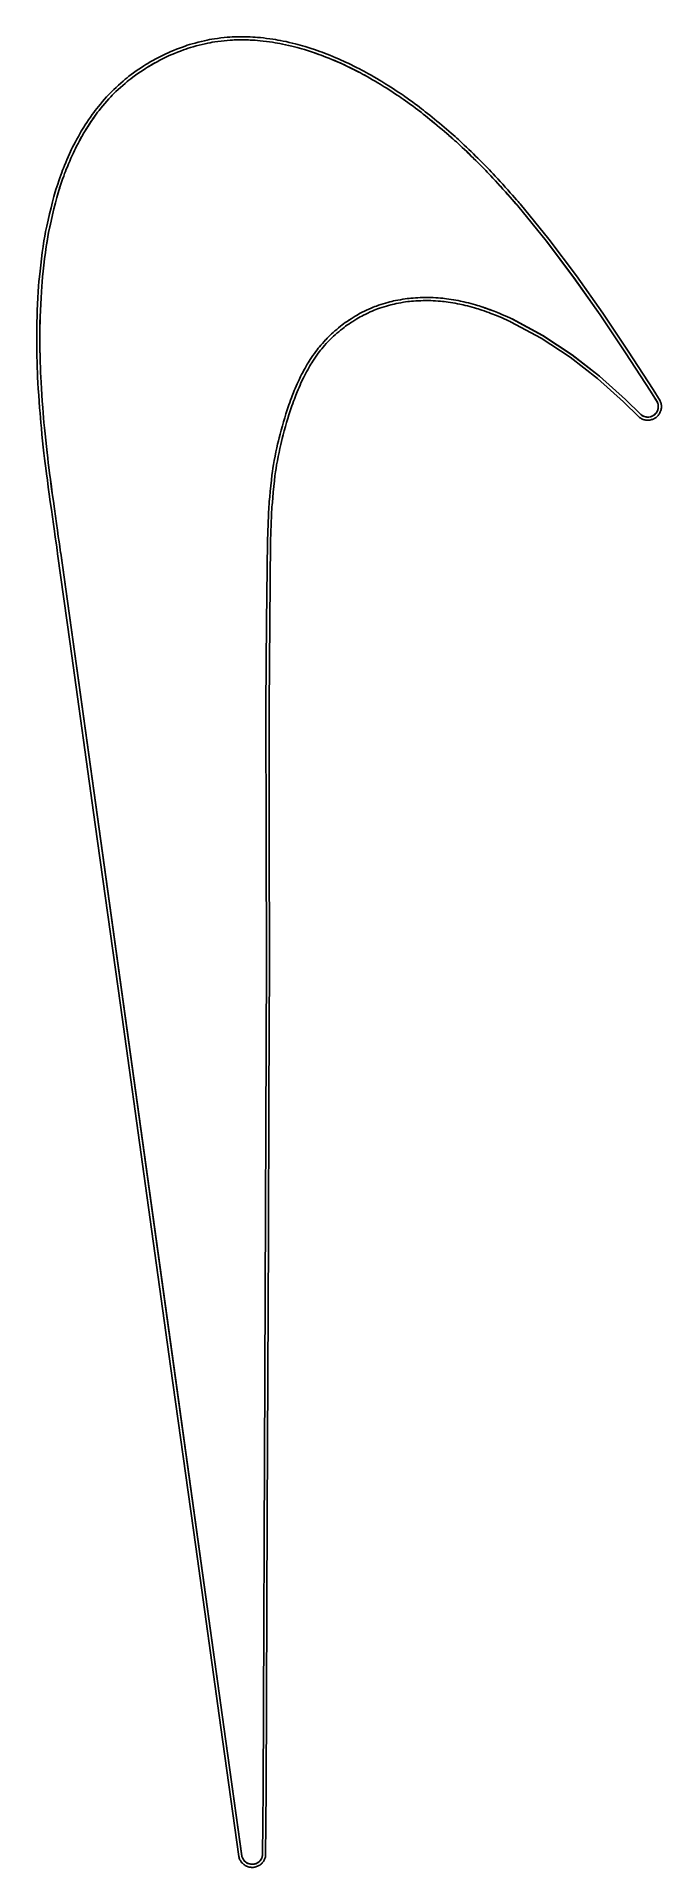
# Model space of a CAD drawing. Header units: metres. Extents: x 65 to 105, y 290 to 408.
import ezdxf

# ---------------------------------------------------------------- set-up
doc = ezdxf.new("R2010")
doc.units = ezdxf.units.M
doc.layers.add('LAYER_1', color=7, linetype='CONTINUOUS')

msp = doc.modelspace()

# ---------------------------------------------------------------- linework, layer by layer
at = {"layer": 'LAYER_1', "color": 250}
msp.add_open_spline([(65.0509, 386.1858), (65.0798, 385.4509), (65.1789, 383.983), (65.2417, 383.2503), (65.3038, 382.5183), (65.4608, 381.0557), (65.5497, 380.3254), (65.7275, 378.8656), (66.3523, 374.4986), (66.3523, 374.4986), (66.3523, 374.4986), (67.1633, 368.6746), (67.1633, 368.6746), (67.1633, 368.6746), (68.784, 357.0259), (68.784, 357.0259), (68.784, 357.0259), (70.4053, 345.3772), (70.4053, 345.3772), (70.4053, 345.3772), (72.0264, 333.7334), (72.0264, 333.7334), (72.0264, 333.7334), (73.6463, 322.0857), (73.6463, 322.0857), (73.6463, 322.0857), (75.267, 310.444), (75.267, 310.444), (75.267, 310.444), (76.889, 298.7953), (76.889, 298.7953), (76.889, 298.7953), (78.0437, 290.4606), (78.0437, 290.4606), (78.0437, 290.4606), (78.0603, 290.408), (78.0603, 290.408), (78.0603, 290.408), (78.0768, 290.3551), (78.0768, 290.3551), (78.0768, 290.3551), (78.0966, 290.304), (78.0966, 290.304), (78.0966, 290.304), (78.1202, 290.2532), (78.1202, 290.2532), (78.1202, 290.2532), (78.1456, 290.2041), (78.1456, 290.2041), (78.1456, 290.2041), (78.1739, 290.1579), (78.1739, 290.1579), (78.1739, 290.1579), (78.2063, 290.1131), (78.2063, 290.1131), (78.2063, 290.1131), (78.2416, 290.069), (78.2416, 290.069), (78.2416, 290.069), (78.2786, 290.0284), (78.2786, 290.0284), (78.2786, 290.0284), (78.3199, 289.991), (78.3199, 289.991), (78.3199, 289.991), (78.3605, 289.9547), (78.3605, 289.9547), (78.3605, 289.9547), (78.4053, 289.9223), (78.4053, 289.9223), (78.4053, 289.9223), (78.4522, 289.8926), (78.4522, 289.8926), (78.4522, 289.8926), (78.4998, 289.8651), (78.4998, 289.8651), (78.4998, 289.8651), (78.5496, 289.8408), (78.5496, 289.8408), (78.5496, 289.8408), (78.5997, 289.8203), (78.5997, 289.8203), (78.5997, 289.8203), (78.6529, 289.8027), (78.6529, 289.8027), (78.6529, 289.8027), (78.7058, 289.7889), (78.7058, 289.7889), (78.7058, 289.7889), (78.7595, 289.7776), (78.7595, 289.7776), (78.7595, 289.7776), (78.8149, 289.7695), (78.8149, 289.7695), (78.8149, 289.7695), (78.8699, 289.766), (78.8699, 289.766), (78.8699, 289.766), (78.9249, 289.7653), (78.9249, 289.7653), (78.9249, 289.7653), (78.98, 289.7681), (78.98, 289.7681), (78.98, 289.7681), (79.0353, 289.7748), (79.0353, 289.7748), (79.0353, 289.7748), (79.0897, 289.7836), (79.0897, 289.7836), (79.0897, 289.7836), (79.1433, 289.7977), (79.1433, 289.7977), (79.1433, 289.7977), (79.1952, 289.8143), (79.1952, 289.8143), (79.1952, 289.8143), (79.2481, 289.8334), (79.2481, 289.8334), (79.2481, 289.8334), (79.2978, 289.8566), (79.2978, 289.8566), (79.2978, 289.8566), (79.3458, 289.882), (79.3458, 289.882), (79.3458, 289.882), (79.3934, 289.911), (79.3934, 289.911), (79.3934, 289.911), (79.4382, 289.9438), (79.4382, 289.9438), (79.4382, 289.9438), (79.4809, 289.9783), (79.4809, 289.9783), (79.4809, 289.9783), (79.5215, 290.0161), (79.5215, 290.0161), (79.5215, 290.0161), (79.5603, 290.0553), (79.5603, 290.0553), (79.5603, 290.0553), (79.5959, 290.0976), (79.5959, 290.0976), (79.5959, 290.0976), (79.6291, 290.1427), (79.6291, 290.1427), (79.6291, 290.1427), (79.6587, 290.1882), (79.6587, 290.1882), (79.6587, 290.1882), (79.6869, 290.2373), (79.6869, 290.2373), (79.6869, 290.2373), (79.7099, 290.286), (79.7099, 290.286), (79.7099, 290.286), (79.731, 290.3368), (79.731, 290.3368), (79.731, 290.3368), (79.749, 290.3893), (79.749, 290.3893), (79.749, 290.3893), (79.7628, 290.4426), (79.7628, 290.4426), (79.7628, 290.4426), (79.7737, 290.4962), (79.7737, 290.4962), (79.7737, 290.4962), (79.7779, 290.5259), (79.7779, 290.5259), (79.7779, 290.5259), (79.8132, 294.7345), (79.8132, 294.7345), (79.8132, 294.7345), (79.8834, 312.5388), (79.8834, 312.5388), (79.8834, 312.5388), (79.9536, 330.3516), (79.9536, 330.3516), (79.9536, 330.3516), (79.9875, 339.2589), (79.9875, 339.2589), (79.9875, 339.2589), (80.0231, 348.1595), (80.0231, 348.1595), (80.0231, 348.1595), (80.0034, 355.9619), (80.0034, 355.9619), (80.0034, 355.9619), (79.9977, 364.6822), (79.9977, 364.6822), (79.9977, 364.6822), (80.0404, 370.0822), (80.0404, 370.0822), (80.0404, 370.0822), (80.0969, 375.3036), (80.0969, 375.3036), (80.0969, 375.3036), (80.1865, 377.5491), (80.1865, 377.5491), (80.1865, 377.5491), (80.3311, 379.223), (80.4133, 379.7779), (80.4863, 380.2708), (80.6779, 381.249), (80.7936, 381.7334), (80.91, 382.2199), (81.1905, 383.1815), (81.3436, 383.6578), (81.4289, 383.9245), (81.617, 384.4515), (81.7196, 384.7119), (81.8216, 384.9712), (82.04, 385.4859), (82.162, 385.7367), (82.2834, 385.9861), (82.5458, 386.4758), (82.6919, 386.7132), (82.8372, 386.9488), (83.1519, 387.4067), (83.3251, 387.6237), (83.498, 387.8407), (83.8733, 388.2541), (84.0741, 388.4464), (84.2759, 388.6404), (84.7052, 389.0006), (84.9303, 389.1668), (85.1564, 389.3326), (85.6284, 389.6367), (85.8736, 389.7718), (86.1191, 389.9065), (86.6268, 390.1447), (86.8878, 390.2456), (87.1492, 390.3461), (87.6865, 390.5108), (87.9596, 390.5765), (88.2323, 390.6417), (88.7861, 390.7366), (89.0652, 390.7677), (89.3442, 390.7998), (89.9065, 390.8276), (90.1877, 390.8262), (90.4675, 390.8248), (91.0277, 390.7902), (91.3067, 390.7588), (91.5851, 390.7274), (92.1389, 390.6325), (92.4134, 390.5736), (92.6868, 390.5144), (93.2283, 390.369), (93.4957, 390.2854), (93.7638, 390.2025), (94.2933, 390.0127), (94.5547, 389.909), (94.8151, 389.8063), (95.5834, 389.4624), (95.5834, 389.4624), (95.5834, 389.4624), (97.5579, 388.4033), (97.5579, 388.4033), (97.5579, 388.4033), (99.4252, 387.1647), (99.4252, 387.1647), (99.4252, 387.1647), (101.1933, 385.7928), (101.1933, 385.7928), (101.1933, 385.7928), (102.8623, 384.303), (102.8623, 384.303), (102.8623, 384.303), (103.8593, 383.3251), (103.8593, 383.3251), (103.8593, 383.3251), (103.9012, 383.2905), (103.9012, 383.2905), (103.9012, 383.2905), (103.9453, 383.2581), (103.9453, 383.2581), (103.9453, 383.2581), (103.993, 383.2284), (103.993, 383.2284), (103.993, 383.2284), (104.0409, 383.202), (104.0409, 383.202), (104.0409, 383.202), (104.0914, 383.1791), (104.0914, 383.1791), (104.0914, 383.1791), (104.1422, 383.1582), (104.1422, 383.1582), (104.1422, 383.1582), (104.1955, 383.1417), (104.1955, 383.1417), (104.1955, 383.1417), (104.2491, 383.1272), (104.2491, 383.1272), (104.2491, 383.1272), (104.3034, 383.1173), (104.3034, 383.1173), (104.3034, 383.1173), (104.3574, 383.1106), (104.3574, 383.1106), (104.3574, 383.1106), (104.4138, 383.1078), (104.4138, 383.1078), (104.4138, 383.1078), (104.4674, 383.1078), (104.4674, 383.1078), (104.4674, 383.1078), (104.5235, 383.1117), (104.5235, 383.1117), (104.5235, 383.1117), (104.5786, 383.1191), (104.5786, 383.1191), (104.5786, 383.1191), (104.6322, 383.1293), (104.6322, 383.1293), (104.6322, 383.1293), (104.6851, 383.1431), (104.6851, 383.1431), (104.6851, 383.1431), (104.7384, 383.1604), (104.7384, 383.1604), (104.7384, 383.1604), (104.7892, 383.1798), (104.7892, 383.1798), (104.7892, 383.1798), (104.8389, 383.2038), (104.8389, 383.2038), (104.8389, 383.2038), (104.8873, 383.2309), (104.8873, 383.2309), (104.8873, 383.2309), (104.9342, 383.2609), (104.9342, 383.2609), (104.9342, 383.2609), (104.979, 383.2927), (104.979, 383.2927), (104.979, 383.2927), (105.0202, 383.3279), (105.0202, 383.3279), (105.0202, 383.3279), (105.0615, 383.3664), (105.0615, 383.3664), (105.0615, 383.3664), (105.0986, 383.4062), (105.0986, 383.4062), (105.0986, 383.4062), (105.1338, 383.4489), (105.1338, 383.4489), (105.1338, 383.4489), (105.1663, 383.4941), (105.1663, 383.4941), (105.1663, 383.4941), (105.1966, 383.5407), (105.1966, 383.5407), (105.1966, 383.5407), (105.2227, 383.5897), (105.2227, 383.5897), (105.2227, 383.5897), (105.2457, 383.6394), (105.2457, 383.6394), (105.2457, 383.6394), (105.2654, 383.6902), (105.2654, 383.6902), (105.2654, 383.6902), (105.2834, 383.7432), (105.2834, 383.7432), (105.2834, 383.7432), (105.2965, 383.7964), (105.2965, 383.7964), (105.2965, 383.7964), (105.3074, 383.85), (105.3074, 383.85), (105.3074, 383.85), (105.3131, 383.9061), (105.3131, 383.9061), (105.3131, 383.9061), (105.3173, 383.9601), (105.3173, 383.9601), (105.3173, 383.9601), (105.3173, 384.0155), (105.3173, 384.0155), (105.3173, 384.0155), (105.3131, 384.0705), (105.3131, 384.0705), (105.3131, 384.0705), (105.306, 384.1259), (105.306, 384.1259), (105.306, 384.1259), (105.2965, 384.1788), (105.2965, 384.1788), (105.2965, 384.1788), (105.2813, 384.2332), (105.2813, 384.2332), (105.2813, 384.2332), (105.2647, 384.2854), (105.2647, 384.2854), (105.2647, 384.2854), (105.2443, 384.3365), (105.2443, 384.3365), (105.2443, 384.3365), (105.2316, 384.3647), (105.2316, 384.3647), (105.2316, 384.3647), (104.7768, 385.0879), (104.7768, 385.0879), (104.7768, 385.0879), (103.172, 387.5616), (103.172, 387.5616), (103.172, 387.5616), (101.5302, 390.0092), (101.5302, 390.0092), (101.5302, 390.0092), (99.8327, 392.4183), (99.8327, 392.4183), (99.8327, 392.4183), (98.0631, 394.7742), (98.0631, 394.7742), (98.0631, 394.7742), (96.2029, 397.0605), (96.2029, 397.0605), (96.2029, 397.0605), (94.7385, 398.7182), (94.226, 399.2488), (93.7134, 399.7804), (92.6572, 400.8123), (92.1079, 401.3055), (91.5593, 401.7997), (90.422, 402.7424), (89.8395, 403.1957), (89.5474, 403.4222), (88.948, 403.854), (88.6436, 404.0639), (88.3392, 404.2731), (87.7204, 404.6784), (87.4053, 404.8721), (87.0903, 405.0657), (86.4497, 405.4365), (86.1237, 405.6108), (85.7974, 405.7858), (85.1331, 406.1163), (84.7962, 406.2701), (84.4586, 406.4232), (83.7735, 406.7097), (83.425, 406.8385), (83.0771, 406.9672), (82.3716, 407.1993), (82.0146, 407.2988), (81.6575, 407.398), (80.9368, 407.5659), (80.5717, 407.6304), (80.208, 407.6946), (79.4749, 407.7892), (79.1063, 407.8142), (78.7362, 407.8389), (77.9936, 407.8488), (77.6228, 407.8287), (77.2528, 407.8086), (76.5147, 407.7225), (76.1503, 407.6551), (75.7873, 407.5878), (75.0712, 407.4022), (74.7198, 407.2875), (74.3677, 407.1743), (73.6795, 406.8991), (73.3433, 406.7436), (73.0078, 406.5883), (72.3537, 406.2394), (72.0391, 406.0461), (71.7247, 405.8531), (71.1183, 405.4295), (70.8304, 405.1987), (70.5422, 404.9684), (69.9965, 404.4713), (69.7396, 404.2067), (69.4828, 403.9421), (69.0016, 403.3805), (68.7773, 403.0877), (68.5547, 402.7967), (68.1433, 402.1874), (67.9528, 401.8738), (67.762, 401.5609), (67.4148, 400.9125), (67.255, 400.5823), (67.0945, 400.251), (66.8052, 399.5726), (66.673, 399.2297), (66.5407, 398.8858), (66.2979, 398.189), (66.196, 397.8349), (65.9928, 397.1282), (65.6524, 395.6949), (65.5215, 394.971), (65.3906, 394.2485), (65.2149, 392.7887), (65.1507, 392.0571), (65.0858, 391.3261), (65.0205, 389.8575), (65.0082, 389.123), (64.9958, 388.3889), (65.0212, 386.9196), (65.0509, 386.1858)], degree=3, knots=[0, 0, 0, 0, 0.00598802, 0.00598802, 0.00598802, 0.01197605, 0.01197605, 0.01197605, 0.01796407, 0.01796407, 0.01796407, 0.0239521, 0.0239521, 0.0239521, 0.02994012, 0.02994012, 0.02994012, 0.03592814, 0.03592814, 0.03592814, 0.04191617, 0.04191617, 0.04191617, 0.04790419, 0.04790419, 0.04790419, 0.05389222, 0.05389222, 0.05389222, 0.05988024, 0.05988024, 0.05988024, 0.06586826, 0.06586826, 0.06586826, 0.07185629, 0.07185629, 0.07185629, 0.07784431, 0.07784431, 0.07784431, 0.08383234, 0.08383234, 0.08383234, 0.08982036, 0.08982036, 0.08982036, 0.09580838, 0.09580838, 0.09580838, 0.10179641, 0.10179641, 0.10179641, 0.10778443, 0.10778443, 0.10778443, 0.11377246, 0.11377246, 0.11377246, 0.11976048, 0.11976048, 0.11976048, 0.1257485, 0.1257485, 0.1257485, 0.13173653, 0.13173653, 0.13173653, 0.13772455, 0.13772455, 0.13772455, 0.14371257, 0.14371257, 0.14371257, 0.1497006, 0.1497006, 0.1497006, 0.15568862, 0.15568862, 0.15568862, 0.16167665, 0.16167665, 0.16167665, 0.16766467, 0.16766467, 0.16766467, 0.17365269, 0.17365269, 0.17365269, 0.17964072, 0.17964072, 0.17964072, 0.18562874, 0.18562874, 0.18562874, 0.19161677, 0.19161677, 0.19161677, 0.19760479, 0.19760479, 0.19760479, 0.20359281, 0.20359281, 0.20359281, 0.20958084, 0.20958084, 0.20958084, 0.21556886, 0.21556886, 0.21556886, 0.22155689, 0.22155689, 0.22155689, 0.22754491, 0.22754491, 0.22754491, 0.23353293, 0.23353293, 0.23353293, 0.23952096, 0.23952096, 0.23952096, 0.24550898, 0.24550898, 0.24550898, 0.25149701, 0.25149701, 0.25149701, 0.25748503, 0.25748503, 0.25748503, 0.26347305, 0.26347305, 0.26347305, 0.26946108, 0.26946108, 0.26946108, 0.2754491, 0.2754491, 0.2754491, 0.28143713, 0.28143713, 0.28143713, 0.28742515, 0.28742515, 0.28742515, 0.29341317, 0.29341317, 0.29341317, 0.2994012, 0.2994012, 0.2994012, 0.30538922, 0.30538922, 0.30538922, 0.31137725, 0.31137725, 0.31137725, 0.31736527, 0.31736527, 0.31736527, 0.32335329, 0.32335329, 0.32335329, 0.32934132, 0.32934132, 0.32934132, 0.33532934, 0.33532934, 0.33532934, 0.34131737, 0.34131737, 0.34131737, 0.34730539, 0.34730539, 0.34730539, 0.35329341, 0.35329341, 0.35329341, 0.35928144, 0.35928144, 0.35928144, 0.36526946, 0.36526946, 0.36526946, 0.37125749, 0.37125749, 0.37125749, 0.37724551, 0.37724551, 0.37724551, 0.38323353, 0.38323353, 0.38323353, 0.38922156, 0.38922156, 0.38922156, 0.39520958, 0.39520958, 0.39520958, 0.4011976, 0.4011976, 0.4011976, 0.40718563, 0.40718563, 0.40718563, 0.41317365, 0.41317365, 0.41317365, 0.41916168, 0.41916168, 0.41916168, 0.4251497, 0.4251497, 0.4251497, 0.43113772, 0.43113772, 0.43113772, 0.43712575, 0.43712575, 0.43712575, 0.44311377, 0.44311377, 0.44311377, 0.4491018, 0.4491018, 0.4491018, 0.45508982, 0.45508982, 0.45508982, 0.46107784, 0.46107784, 0.46107784, 0.46706587, 0.46706587, 0.46706587, 0.47305389, 0.47305389, 0.47305389, 0.47904192, 0.47904192, 0.47904192, 0.48502994, 0.48502994, 0.48502994, 0.49101796, 0.49101796, 0.49101796, 0.49700599, 0.49700599, 0.49700599, 0.50299401, 0.50299401, 0.50299401, 0.50898204, 0.50898204, 0.50898204, 0.51497006, 0.51497006, 0.51497006, 0.52095808, 0.52095808, 0.52095808, 0.52694611, 0.52694611, 0.52694611, 0.53293413, 0.53293413, 0.53293413, 0.53892216, 0.53892216, 0.53892216, 0.54491018, 0.54491018, 0.54491018, 0.5508982, 0.5508982, 0.5508982, 0.55688623, 0.55688623, 0.55688623, 0.56287425, 0.56287425, 0.56287425, 0.56886228, 0.56886228, 0.56886228, 0.5748503, 0.5748503, 0.5748503, 0.58083832, 0.58083832, 0.58083832, 0.58682635, 0.58682635, 0.58682635, 0.59281437, 0.59281437, 0.59281437, 0.5988024, 0.5988024, 0.5988024, 0.60479042, 0.60479042, 0.60479042, 0.61077844, 0.61077844, 0.61077844, 0.61676647, 0.61676647, 0.61676647, 0.62275449, 0.62275449, 0.62275449, 0.62874251, 0.62874251, 0.62874251, 0.63473054, 0.63473054, 0.63473054, 0.64071856, 0.64071856, 0.64071856, 0.64670659, 0.64670659, 0.64670659, 0.65269461, 0.65269461, 0.65269461, 0.65868263, 0.65868263, 0.65868263, 0.66467066, 0.66467066, 0.66467066, 0.67065868, 0.67065868, 0.67065868, 0.67664671, 0.67664671, 0.67664671, 0.68263473, 0.68263473, 0.68263473, 0.68862275, 0.68862275, 0.68862275, 0.69461078, 0.69461078, 0.69461078, 0.7005988, 0.7005988, 0.7005988, 0.70658683, 0.70658683, 0.70658683, 0.71257485, 0.71257485, 0.71257485, 0.71856287, 0.71856287, 0.71856287, 0.7245509, 0.7245509, 0.7245509, 0.73053892, 0.73053892, 0.73053892, 0.73652695, 0.73652695, 0.73652695, 0.74251497, 0.74251497, 0.74251497, 0.74850299, 0.74850299, 0.74850299, 0.75449102, 0.75449102, 0.75449102, 0.76047904, 0.76047904, 0.76047904, 0.76646707, 0.76646707, 0.76646707, 0.77245509, 0.77245509, 0.77245509, 0.77844311, 0.77844311, 0.77844311, 0.78443114, 0.78443114, 0.78443114, 0.79041916, 0.79041916, 0.79041916, 0.79640719, 0.79640719, 0.79640719, 0.80239521, 0.80239521, 0.80239521, 0.80838323, 0.80838323, 0.80838323, 0.81437126, 0.81437126, 0.81437126, 0.82035928, 0.82035928, 0.82035928, 0.82634731, 0.82634731, 0.82634731, 0.83233533, 0.83233533, 0.83233533, 0.83832335, 0.83832335, 0.83832335, 0.84431138, 0.84431138, 0.84431138, 0.8502994, 0.8502994, 0.8502994, 0.85628743, 0.85628743, 0.85628743, 0.86227545, 0.86227545, 0.86227545, 0.86826347, 0.86826347, 0.86826347, 0.8742515, 0.8742515, 0.8742515, 0.88023952, 0.88023952, 0.88023952, 0.88622754, 0.88622754, 0.88622754, 0.89221557, 0.89221557, 0.89221557, 0.89820359, 0.89820359, 0.89820359, 0.90419162, 0.90419162, 0.90419162, 0.91017964, 0.91017964, 0.91017964, 0.91616766, 0.91616766, 0.91616766, 0.92215569, 0.92215569, 0.92215569, 0.92814371, 0.92814371, 0.92814371, 0.93413174, 0.93413174, 0.93413174, 0.94011976, 0.94011976, 0.94011976, 0.94610778, 0.94610778, 0.94610778, 0.95209581, 0.95209581, 0.95209581, 0.95808383, 0.95808383, 0.95808383, 0.96407186, 0.96407186, 0.96407186, 0.97005988, 0.97005988, 0.97005988, 0.9760479, 0.9760479, 0.9760479, 0.98203593, 0.98203593, 0.98203593, 0.98802395, 0.98802395, 0.98802395, 0.99401198, 0.99401198, 0.99401198, 1, 1, 1, 1], dxfattribs=at)
at = {"layer": 'LAYER_1', "color": 7}
for points, knots in [([(78.8726, 289.9656), (78.8726, 289.9656), (78.8271, 289.9688), (78.8271, 289.9688), (78.8271, 289.9688), (78.7463, 289.9847), (78.7463, 289.9847), (78.7463, 289.9847), (78.7029, 289.996), (78.7029, 289.996), (78.7029, 289.996), (78.6637, 290.0097), (78.6637, 290.0097), (78.6637, 290.0097), (78.626, 290.026), (78.626, 290.026), (78.626, 290.026), (78.5872, 290.045), (78.5872, 290.045), (78.5872, 290.045), (78.5508, 290.0665), (78.5508, 290.0665), (78.5508, 290.0665), (78.4778, 290.1166), (78.4778, 290.1166), (78.4778, 290.1166), (78.4136, 290.1755), (78.4136, 290.1755), (78.4136, 290.1755), (78.3889, 290.2041), (78.3889, 290.2041), (78.3889, 290.2041), (78.336, 290.275), (78.336, 290.275), (78.336, 290.275), (78.3166, 290.3085), (78.3166, 290.3085), (78.3166, 290.3085), (78.2785, 290.3876), (78.2785, 290.3876), (78.2785, 290.3876), (78.2626, 290.4281), (78.2626, 290.4281), (78.2626, 290.4281), (78.2344, 290.5209), (78.2344, 290.5209), (78.2344, 290.5209), (77.0872, 298.8232), (77.0872, 298.8232), (77.0872, 298.8232), (73.8448, 322.1132), (73.8448, 322.1132), (73.8448, 322.1132), (66.5507, 374.5265), (66.5507, 374.5265), (66.5448, 374.5706), (65.9239, 378.9087), (65.7482, 380.3498), (65.6593, 381.0839), (65.5023, 382.5494), (65.4409, 383.2673), (65.3781, 384.0031), (65.279, 385.4728), (65.2508, 386.1939), (65.2218, 386.9217), (65.1961, 388.3892), (65.2084, 389.1195), (65.2211, 389.8575), (65.2864, 391.3243), (65.3499, 392.0394), (65.418, 392.8131), (65.5937, 394.2464), (65.7185, 394.935), (65.8424, 395.6215), (66.1807, 397.057), (66.3881, 397.7802), (66.4855, 398.1171), (66.7257, 398.8092), (66.8594, 399.1578), (66.9875, 399.4883), (67.2722, 400.1586), (67.4348, 400.4952), (67.5897, 400.8141), (67.9315, 401.4537), (68.1238, 401.7697), (68.3189, 402.0915), (68.7288, 402.6947), (68.9362, 402.966), (69.1638, 403.2631), (69.6418, 403.8187), (69.8827, 404.067), (70.1385, 404.3299), (70.6793, 404.8216), (70.9555, 405.0421), (71.2293, 405.2622), (71.8287, 405.6824), (72.1437, 405.8754), (72.4474, 406.0623), (73.0951, 406.4088), (73.4271, 406.5619), (73.7428, 406.7079), (74.4297, 406.9838), (74.7811, 407.0977), (75.1338, 407.2124), (75.8429, 407.3941), (76.1869, 407.4583), (76.5361, 407.5228), (77.2657, 407.6093), (77.6336, 407.6287), (77.768, 407.6361), (77.9525, 407.6393), (78.1504, 407.6393), (78.4983, 407.6393), (78.8683, 407.6297), (79.0931, 407.6146), (79.4575, 407.5902), (80.192, 407.4946), (80.5373, 407.4332), (80.9092, 407.3676), (81.6204, 407.2008), (81.9615, 407.1062), (82.3182, 407.0067), (83.0265, 406.7728), (83.3553, 406.6508), (83.7053, 406.5217), (84.3847, 406.237), (84.7139, 406.0881), (85.0338, 405.942), (85.6981, 405.6118), (86.0294, 405.434), (86.3596, 405.2577), (87.0045, 404.8841), (87.3011, 404.7017), (87.6278, 404.5006), (88.2413, 404.0981), (88.5306, 403.8991), (88.8177, 403.6998), (89.4234, 403.2655), (89.717, 403.0376), (90.2828, 402.5974), (91.4156, 401.6604), (91.9744, 401.157), (92.5268, 400.661), (93.5792, 399.6319), (94.0819, 399.1102), (94.5849, 398.5887), (96.0387, 396.9452), (96.0532, 396.9282), (96.0532, 396.9282), (97.9081, 394.6479), (97.9081, 394.6479), (97.9081, 394.6479), (99.6727, 392.2977), (99.6727, 392.2977), (99.6727, 392.2977), (101.3671, 389.8938), (101.3671, 389.8938), (101.3671, 389.8938), (103.0061, 387.4505), (103.0061, 387.4505), (103.0061, 387.4505), (104.6095, 384.9789), (104.6095, 384.9789), (104.6095, 384.9789), (105.0628, 384.2586), (105.0628, 384.2586), (105.0628, 384.2586), (105.0794, 384.2102), (105.0794, 384.2102), (105.0794, 384.2102), (105.1041, 384.1249), (105.1041, 384.1249), (105.1041, 384.1249), (105.1147, 384.0458), (105.1147, 384.0458), (105.1147, 384.0458), (105.1178, 384), (105.1178, 384), (105.1178, 384), (105.1171, 383.9601), (105.1171, 383.9601), (105.1171, 383.9601), (105.1083, 383.8719), (105.1083, 383.8719), (105.1083, 383.8719), (105.0889, 383.7911), (105.0889, 383.7911), (105.0889, 383.7911), (105.0593, 383.7121), (105.0593, 383.7121), (105.0593, 383.7121), (105.0409, 383.6729), (105.0409, 383.6729), (105.0409, 383.6729), (105.0201, 383.6352), (105.0201, 383.6352), (105.0201, 383.6352), (104.9718, 383.5664), (104.9718, 383.5664), (104.9718, 383.5664), (104.9443, 383.5336), (104.9443, 383.5336), (104.9443, 383.5336), (104.9153, 383.5029), (104.9153, 383.5029), (104.9153, 383.5029), (104.8494, 383.4447), (104.8494, 383.4447), (104.8494, 383.4447), (104.7788, 383.3985), (104.7788, 383.3985), (104.7788, 383.3985), (104.7019, 383.3593), (104.7019, 383.3593), (104.7019, 383.3593), (104.6239, 383.3336), (104.6239, 383.3336), (104.6239, 383.3336), (104.582, 383.323), (104.582, 383.323), (104.582, 383.323), (104.4966, 383.3096), (104.4966, 383.3096), (104.4966, 383.3096), (104.455, 383.3075), (104.455, 383.3075), (104.455, 383.3075), (104.3668, 383.3106), (104.3668, 383.3106), (104.3668, 383.3106), (104.3276, 383.3159), (104.3276, 383.3159), (104.3276, 383.3159), (104.2842, 383.3241), (104.2842, 383.3241), (104.2842, 383.3241), (104.2024, 383.3491), (104.2024, 383.3491), (104.2024, 383.3491), (104.1237, 383.384), (104.1237, 383.384), (104.1237, 383.384), (104.0514, 383.4281), (104.0514, 383.4281), (104.0514, 383.4281), (103.9861, 383.4796), (103.9861, 383.4796), (103.9861, 383.4796), (103.0019, 384.4455), (103.0019, 384.4455), (103.0019, 384.4455), (101.3269, 385.942), (101.3269, 385.942), (101.3269, 385.942), (99.5478, 387.3231), (99.5478, 387.3231), (99.5478, 387.3231), (97.6689, 388.5699), (97.6689, 388.5699), (97.6689, 388.5699), (95.6778, 389.6388), (95.6778, 389.6388), (95.6337, 389.6589), (94.8901, 389.9923), (94.6283, 390.0953), (94.374, 390.1958), (93.8381, 390.3891), (93.5548, 390.4766), (93.2966, 390.5571), (92.7487, 390.7056), (92.4559, 390.7691), (92.1885, 390.8266), (91.6262, 390.9239), (91.3292, 390.9575), (91.0325, 390.991), (90.4673, 391.0252), (90.189, 391.0266), (90.189, 391.0266), (90.1883, 391.0266), (90.1883, 391.0266), (89.8595, 391.0266), (89.3141, 390.997), (89.0432, 390.9666), (88.7482, 390.9338), (88.188, 390.8368), (87.9132, 390.7708), (87.6218, 390.701), (87.0782, 390.5334), (86.8161, 390.4325), (86.5504, 390.3295), (86.0357, 390.0886), (85.7771, 389.9471), (85.5305, 389.8106), (85.0522, 389.5044), (84.8119, 389.328), (84.5763, 389.1537), (84.1424, 388.7889), (83.9353, 388.5907), (83.7307, 388.3945), (83.3511, 387.9775), (83.1687, 387.7482), (82.9902, 387.5239), (82.6685, 387.0557), (82.5217, 386.818), (82.3714, 386.5742), (82.1082, 386.0835), (81.982, 385.8242), (81.8553, 385.5624), (81.6313, 385.0343), (81.5336, 384.7853), (81.4288, 384.5193), (81.2401, 383.9912), (81.1533, 383.7188), (80.9906, 383.2122), (80.713, 382.2548), (80.5991, 381.7799), (80.4781, 381.2723), (80.2879, 380.2951), (80.2159, 379.8072), (80.1334, 379.2526), (79.993, 377.6348), (79.9866, 377.566), (79.9866, 377.566), (79.897, 375.3114), (79.897, 375.3114), (79.897, 375.3114), (79.8399, 370.0843), (79.8399, 370.0843), (79.8399, 370.0843), (79.7979, 364.684), (79.7979, 364.684), (79.7979, 364.684), (79.8036, 355.9619), (79.8036, 355.9619), (79.8036, 355.9619), (79.8233, 348.1592), (79.8233, 348.1592), (79.8233, 348.1592), (79.6134, 294.7352), (79.6134, 294.7352), (79.6134, 294.7352), (79.5781, 290.5276), (79.5781, 290.5276), (79.5781, 290.5276), (79.5552, 290.4398), (79.5552, 290.4398), (79.5552, 290.4398), (79.5252, 290.3615), (79.5252, 290.3615), (79.5252, 290.3615), (79.5058, 290.3237), (79.5058, 290.3237), (79.5058, 290.3237), (79.4843, 290.2863), (79.4843, 290.2863), (79.4843, 290.2863), (79.4349, 290.2151), (79.4349, 290.2151), (79.4349, 290.2151), (79.3788, 290.1565), (79.3788, 290.1565), (79.3788, 290.1565), (79.3453, 290.1258), (79.3453, 290.1258), (79.3453, 290.1258), (79.3114, 290.0983), (79.3114, 290.0983), (79.3114, 290.0983), (79.2761, 290.0729), (79.2761, 290.0729), (79.2761, 290.0729), (79.2412, 290.0524), (79.2412, 290.0524), (79.2412, 290.0524), (79.1626, 290.0143), (79.1626, 290.0143), (79.1626, 290.0143), (79.0828, 289.9886), (79.0828, 289.9886), (79.0828, 289.9886), (79.0401, 289.9773), (79.0401, 289.9773), (79.0401, 289.9773), (78.9551, 289.9664), (78.9551, 289.9664), (78.9551, 289.9664), (78.9227, 289.9656), (78.9227, 289.9656), (78.9227, 289.9656), (78.8726, 289.9656), (78.8726, 289.9656)], [0, 0, 0, 0, 0.00769231, 0.00769231, 0.00769231, 0.01538462, 0.01538462, 0.01538462, 0.02307692, 0.02307692, 0.02307692, 0.03076923, 0.03076923, 0.03076923, 0.03846154, 0.03846154, 0.03846154, 0.04615385, 0.04615385, 0.04615385, 0.05384615, 0.05384615, 0.05384615, 0.06153846, 0.06153846, 0.06153846, 0.06923077, 0.06923077, 0.06923077, 0.07692308, 0.07692308, 0.07692308, 0.08461538, 0.08461538, 0.08461538, 0.09230769, 0.09230769, 0.09230769, 0.1, 0.1, 0.1, 0.10769231, 0.10769231, 0.10769231, 0.11538462, 0.11538462, 0.11538462, 0.12307692, 0.12307692, 0.12307692, 0.13076923, 0.13076923, 0.13076923, 0.13846154, 0.13846154, 0.13846154, 0.14615385, 0.14615385, 0.14615385, 0.15384615, 0.15384615, 0.15384615, 0.16153846, 0.16153846, 0.16153846, 0.16923077, 0.16923077, 0.16923077, 0.17692308, 0.17692308, 0.17692308, 0.18461538, 0.18461538, 0.18461538, 0.19230769, 0.19230769, 0.19230769, 0.2, 0.2, 0.2, 0.20769231, 0.20769231, 0.20769231, 0.21538462, 0.21538462, 0.21538462, 0.22307692, 0.22307692, 0.22307692, 0.23076923, 0.23076923, 0.23076923, 0.23846154, 0.23846154, 0.23846154, 0.24615385, 0.24615385, 0.24615385, 0.25384615, 0.25384615, 0.25384615, 0.26153846, 0.26153846, 0.26153846, 0.26923077, 0.26923077, 0.26923077, 0.27692308, 0.27692308, 0.27692308, 0.28461538, 0.28461538, 0.28461538, 0.29230769, 0.29230769, 0.29230769, 0.3, 0.3, 0.3, 0.30769231, 0.30769231, 0.30769231, 0.31538462, 0.31538462, 0.31538462, 0.32307692, 0.32307692, 0.32307692, 0.33076923, 0.33076923, 0.33076923, 0.33846154, 0.33846154, 0.33846154, 0.34615385, 0.34615385, 0.34615385, 0.35384615, 0.35384615, 0.35384615, 0.36153846, 0.36153846, 0.36153846, 0.36923077, 0.36923077, 0.36923077, 0.37692308, 0.37692308, 0.37692308, 0.38461538, 0.38461538, 0.38461538, 0.39230769, 0.39230769, 0.39230769, 0.4, 0.4, 0.4, 0.40769231, 0.40769231, 0.40769231, 0.41538462, 0.41538462, 0.41538462, 0.42307692, 0.42307692, 0.42307692, 0.43076923, 0.43076923, 0.43076923, 0.43846154, 0.43846154, 0.43846154, 0.44615385, 0.44615385, 0.44615385, 0.45384615, 0.45384615, 0.45384615, 0.46153846, 0.46153846, 0.46153846, 0.46923077, 0.46923077, 0.46923077, 0.47692308, 0.47692308, 0.47692308, 0.48461538, 0.48461538, 0.48461538, 0.49230769, 0.49230769, 0.49230769, 0.5, 0.5, 0.5, 0.50769231, 0.50769231, 0.50769231, 0.51538462, 0.51538462, 0.51538462, 0.52307692, 0.52307692, 0.52307692, 0.53076923, 0.53076923, 0.53076923, 0.53846154, 0.53846154, 0.53846154, 0.54615385, 0.54615385, 0.54615385, 0.55384615, 0.55384615, 0.55384615, 0.56153846, 0.56153846, 0.56153846, 0.56923077, 0.56923077, 0.56923077, 0.57692308, 0.57692308, 0.57692308, 0.58461538, 0.58461538, 0.58461538, 0.59230769, 0.59230769, 0.59230769, 0.6, 0.6, 0.6, 0.60769231, 0.60769231, 0.60769231, 0.61538462, 0.61538462, 0.61538462, 0.62307692, 0.62307692, 0.62307692, 0.63076923, 0.63076923, 0.63076923, 0.63846154, 0.63846154, 0.63846154, 0.64615385, 0.64615385, 0.64615385, 0.65384615, 0.65384615, 0.65384615, 0.66153846, 0.66153846, 0.66153846, 0.66923077, 0.66923077, 0.66923077, 0.67692308, 0.67692308, 0.67692308, 0.68461538, 0.68461538, 0.68461538, 0.69230769, 0.69230769, 0.69230769, 0.7, 0.7, 0.7, 0.70769231, 0.70769231, 0.70769231, 0.71538462, 0.71538462, 0.71538462, 0.72307692, 0.72307692, 0.72307692, 0.73076923, 0.73076923, 0.73076923, 0.73846154, 0.73846154, 0.73846154, 0.74615385, 0.74615385, 0.74615385, 0.75384615, 0.75384615, 0.75384615, 0.76153846, 0.76153846, 0.76153846, 0.76923077, 0.76923077, 0.76923077, 0.77692308, 0.77692308, 0.77692308, 0.78461538, 0.78461538, 0.78461538, 0.79230769, 0.79230769, 0.79230769, 0.8, 0.8, 0.8, 0.80769231, 0.80769231, 0.80769231, 0.81538462, 0.81538462, 0.81538462, 0.82307692, 0.82307692, 0.82307692, 0.83076923, 0.83076923, 0.83076923, 0.83846154, 0.83846154, 0.83846154, 0.84615385, 0.84615385, 0.84615385, 0.85384615, 0.85384615, 0.85384615, 0.86153846, 0.86153846, 0.86153846, 0.86923077, 0.86923077, 0.86923077, 0.87692308, 0.87692308, 0.87692308, 0.88461538, 0.88461538, 0.88461538, 0.89230769, 0.89230769, 0.89230769, 0.9, 0.9, 0.9, 0.90769231, 0.90769231, 0.90769231, 0.91538462, 0.91538462, 0.91538462, 0.92307692, 0.92307692, 0.92307692, 0.93076923, 0.93076923, 0.93076923, 0.93846154, 0.93846154, 0.93846154, 0.94615385, 0.94615385, 0.94615385, 0.95384615, 0.95384615, 0.95384615, 0.96153846, 0.96153846, 0.96153846, 0.96923077, 0.96923077, 0.96923077, 0.97692308, 0.97692308, 0.97692308, 0.98461538, 0.98461538, 0.98461538, 0.99230769, 0.99230769, 0.99230769, 1, 1, 1, 1]), ([(78.969, 289.9679), (78.969, 289.9679), (79.0572, 289.981), (79.0572, 289.981), (79.0572, 289.981), (79.1352, 290.0049), (79.1352, 290.0049), (79.1352, 290.0049), (79.1793, 290.0208), (79.1793, 290.0208), (79.1793, 290.0208), (79.253, 290.0596), (79.253, 290.0596), (79.253, 290.0596), (79.2886, 290.0822), (79.2886, 290.0822), (79.2886, 290.0822), (79.3218, 290.1065), (79.3218, 290.1065), (79.3218, 290.1065), (79.3543, 290.1334), (79.3543, 290.1334), (79.3543, 290.1334), (79.4174, 290.1951), (79.4174, 290.1951), (79.4174, 290.1951), (79.4432, 290.2268), (79.4432, 290.2268), (79.4432, 290.2268), (79.4918, 290.2977), (79.4918, 290.2977), (79.4918, 290.2977), (79.5112, 290.3344), (79.5112, 290.3344), (79.5112, 290.3344), (79.5458, 290.4138), (79.5458, 290.4138), (79.5458, 290.4138), (79.561, 290.4569), (79.561, 290.4569), (79.561, 290.4569), (79.5776, 290.5355), (79.5776, 290.5355), (79.5776, 290.5355), (79.6139, 294.7368), (79.6139, 294.7368), (79.6139, 294.7368), (79.8234, 348.1604), (79.8234, 348.1604), (79.8234, 348.1604), (79.8026, 355.962), (79.8026, 355.962), (79.8026, 355.962), (79.7973, 364.6824), (79.7973, 364.6824), (79.7973, 364.6824), (79.84, 370.0844), (79.84, 370.0844), (79.84, 370.0844), (79.8965, 375.3056), (79.8965, 375.3056), (79.8965, 375.3056), (79.9861, 377.5566), (79.9861, 377.5566), (79.9928, 377.6342), (80.1335, 379.2531), (80.2161, 379.807), (80.2877, 380.2974), (80.4779, 381.2746), (80.5992, 381.7794), (80.7128, 382.2542), (80.9901, 383.212), (81.1524, 383.7193), (81.2395, 383.9899), (81.4282, 384.5176), (81.5337, 384.785), (81.6307, 385.0334), (81.854, 385.5604), (81.9821, 385.8243), (82.108, 386.084), (82.3716, 386.5747), (82.5208, 386.8177), (82.6675, 387.0555), (82.9893, 387.524), (83.1685, 387.7484), (83.3505, 387.9766), (83.7301, 388.394), (83.9354, 388.5912), (84.1414, 388.7891), (84.5757, 389.1535), (84.8117, 389.3278), (85.0495, 389.502), (85.5279, 389.8093), (85.7773, 389.9465), (86.0355, 390.0894), (86.5502, 390.3297), (86.8162, 390.4323), (87.0773, 390.5329), (87.6209, 390.7011), (87.9126, 390.7706), (88.1846, 390.8362), (88.7441, 390.9333), (89.0426, 390.9668), (89.3167, 390.9968), (89.8632, 391.0264), (90.1676, 391.0264), (90.471, 391.0246), (91.0358, 390.9911), (91.3293, 390.9579), (91.6256, 390.9244), (92.188, 390.8271), (92.4554, 390.7692), (92.7432, 390.7071), (93.2925, 390.5586), (93.555, 390.4764), (93.8291, 390.3917), (94.366, 390.1988), (94.6278, 390.0954), (94.8902, 389.992), (95.6335, 389.659), (95.6653, 389.6446), (95.6653, 389.6446), (97.6525, 388.5795), (97.6525, 388.5795), (97.6525, 388.5795), (99.5363, 387.3317), (99.5363, 387.3317), (99.5363, 387.3317), (101.3161, 385.951), (101.3161, 385.951), (101.3161, 385.951), (102.9953, 384.4524), (102.9953, 384.4524), (102.9953, 384.4524), (103.9997, 383.4685), (103.9997, 383.4685), (103.9997, 383.4685), (104.0639, 383.4194), (104.0639, 383.4194), (104.0639, 383.4194), (104.0995, 383.3972), (104.0995, 383.3972), (104.0995, 383.3972), (104.1376, 383.3768), (104.1376, 383.3768), (104.1376, 383.3768), (104.2173, 383.3443), (104.2173, 383.3443), (104.2173, 383.3443), (104.3009, 383.3203), (104.3009, 383.3203), (104.3009, 383.3203), (104.3842, 383.3087), (104.3842, 383.3087), (104.3842, 383.3087), (104.466, 383.3087), (104.466, 383.3087), (104.466, 383.3087), (104.5108, 383.3115), (104.5108, 383.3115), (104.5108, 383.3115), (104.5944, 383.3256), (104.5944, 383.3256), (104.5944, 383.3256), (104.677, 383.3506), (104.677, 383.3506), (104.677, 383.3506), (104.7176, 383.3665), (104.7176, 383.3665), (104.7176, 383.3665), (104.7913, 383.4064), (104.7913, 383.4064), (104.7913, 383.4064), (104.8622, 383.4551), (104.8622, 383.4551), (104.8622, 383.4551), (104.925, 383.5126), (104.925, 383.5126), (104.925, 383.5126), (104.9807, 383.5771), (104.9807, 383.5771), (104.9807, 383.5771), (105.0044, 383.611), (105.0044, 383.611), (105.0044, 383.611), (105.0284, 383.6484), (105.0284, 383.6484), (105.0284, 383.6484), (105.0464, 383.684), (105.0464, 383.684), (105.0464, 383.684), (105.0795, 383.7634), (105.0795, 383.7634), (105.0795, 383.7634), (105.094, 383.8075), (105.094, 383.8075), (105.094, 383.8075), (105.1099, 383.8869), (105.1099, 383.8869), (105.1099, 383.8869), (105.118, 383.9754), (105.118, 383.9754), (105.118, 383.9754), (105.1137, 384.0569), (105.1137, 384.0569), (105.1137, 384.0569), (105.1077, 384.101), (105.1077, 384.101), (105.1077, 384.101), (105.0993, 384.1423), (105.0993, 384.1423), (105.0993, 384.1423), (105.0739, 384.2248), (105.0739, 384.2248), (105.0739, 384.2248), (105.0587, 384.2608), (105.0587, 384.2608), (105.0587, 384.2608), (104.6075, 384.9822), (104.6075, 384.9822), (104.6075, 384.9822), (103.0041, 387.4527), (103.0041, 387.4527), (103.0041, 387.4527), (101.3641, 389.8986), (101.3641, 389.8986), (101.3641, 389.8986), (99.6693, 392.3031), (99.6693, 392.3031), (99.6693, 392.3031), (97.9033, 394.6547), (97.9033, 394.6547), (97.9033, 394.6547), (96.0477, 396.9347), (96.0477, 396.9347), (96.0382, 396.9449), (94.5851, 398.5889), (94.082, 399.1096), (93.5832, 399.6275), (92.5309, 400.6558), (91.9749, 401.1568), (91.4087, 401.6662), (90.2766, 402.6024), (89.7164, 403.0381), (89.4222, 403.2667), (88.8172, 403.701), (88.53, 403.8992), (88.2418, 404.0982), (87.6287, 404.5007), (87.3013, 404.7011), (87.0004, 404.886), (86.3664, 405.2536), (86.0295, 405.4342), (85.7233, 405.5982), (85.0558, 405.9312), (84.714, 406.0875), (84.3866, 406.2357), (83.7089, 406.5204), (83.3555, 406.6509), (83.0224, 406.7744), (82.3261, 407.004), (81.9609, 407.1064), (81.6205, 407.2009), (80.9093, 407.3678), (80.5371, 407.4334), (80.1935, 407.4944), (79.4597, 407.5897), (79.0932, 407.6144), (78.8685, 407.6295), (78.4984, 407.639), (78.1506, 407.639), (77.9527, 407.639), (77.7682, 407.6355), (77.6338, 407.6288), (77.263, 407.6091), (76.5327, 407.523), (76.1867, 407.4581), (75.8445, 407.3946), (75.1354, 407.2129), (74.7812, 407.0975), (74.4291, 406.9832), (73.7423, 406.7077), (73.4272, 406.562), (73.0917, 406.4064), (72.444, 406.0607), (72.1435, 405.8762), (71.8302, 405.6829), (71.2305, 405.2627), (70.9557, 405.043), (70.6787, 404.8211), (70.1379, 404.3289), (69.8829, 404.0672), (69.6419, 403.8192), (69.1643, 403.2639), (68.9357, 402.9662), (68.7124, 402.6741), (68.3024, 402.0641), (68.1239, 401.7709), (67.9295, 401.451), (67.5884, 400.8117), (67.435, 400.4949), (67.2723, 400.1591), (66.9876, 399.4888), (66.8596, 399.1576), (66.7266, 398.8122), (66.4874, 398.1211), (66.3883, 397.78), (66.1815, 397.0614), (65.8432, 395.6256), (65.7176, 394.9355), (65.5931, 394.2469), (65.4174, 392.8136), (65.35, 392.0399), (65.2865, 391.3195), (65.2202, 389.8534), (65.2086, 389.1196), (65.1962, 388.3968), (65.2209, 386.9282), (65.2506, 386.1933), (65.2788, 385.4701), (65.3783, 384.0015), (65.4407, 383.2674), (65.5028, 382.5474), (65.6591, 381.0823), (65.748, 380.3499), (65.9237, 378.9092), (66.5438, 374.5704), (66.5502, 374.527), (66.5502, 374.527), (77.0873, 298.8233), (77.0873, 298.8233), (77.0873, 298.8233), (78.2419, 290.4879), (78.2419, 290.4879), (78.2419, 290.4879), (78.2511, 290.4667), (78.2511, 290.4667), (78.2511, 290.4667), (78.2677, 290.4142), (78.2677, 290.4142), (78.2677, 290.4142), (78.3019, 290.3362), (78.3019, 290.3362), (78.3019, 290.3362), (78.3227, 290.2963), (78.3227, 290.2963), (78.3227, 290.2963), (78.3443, 290.2635), (78.3443, 290.2635), (78.3443, 290.2635), (78.3979, 290.1937), (78.3979, 290.1937), (78.3979, 290.1937), (78.4261, 290.1637), (78.4261, 290.1637), (78.4261, 290.1637), (78.4928, 290.1041), (78.4928, 290.1041), (78.4928, 290.1041), (78.5598, 290.0614), (78.5598, 290.0614), (78.5598, 290.0614), (78.5997, 290.0388), (78.5997, 290.0388), (78.5997, 290.0388), (78.6371, 290.0208), (78.6371, 290.0208), (78.6371, 290.0208), (78.6755, 290.0056), (78.6755, 290.0056), (78.6755, 290.0056), (78.7175, 289.9912), (78.7175, 289.9912), (78.7175, 289.9912), (78.7997, 289.9732), (78.7997, 289.9732), (78.7997, 289.9732), (78.8441, 289.9672), (78.8441, 289.9672), (78.8441, 289.9672), (78.92, 289.9651), (78.92, 289.9651), (78.92, 289.9651), (78.969, 289.9679), (78.969, 289.9679)], [0, 0, 0, 0, 0.0078125, 0.0078125, 0.0078125, 0.015625, 0.015625, 0.015625, 0.0234375, 0.0234375, 0.0234375, 0.03125, 0.03125, 0.03125, 0.0390625, 0.0390625, 0.0390625, 0.046875, 0.046875, 0.046875, 0.0546875, 0.0546875, 0.0546875, 0.0625, 0.0625, 0.0625, 0.0703125, 0.0703125, 0.0703125, 0.078125, 0.078125, 0.078125, 0.0859375, 0.0859375, 0.0859375, 0.09375, 0.09375, 0.09375, 0.1015625, 0.1015625, 0.1015625, 0.109375, 0.109375, 0.109375, 0.1171875, 0.1171875, 0.1171875, 0.125, 0.125, 0.125, 0.1328125, 0.1328125, 0.1328125, 0.140625, 0.140625, 0.140625, 0.1484375, 0.1484375, 0.1484375, 0.15625, 0.15625, 0.15625, 0.1640625, 0.1640625, 0.1640625, 0.171875, 0.171875, 0.171875, 0.1796875, 0.1796875, 0.1796875, 0.1875, 0.1875, 0.1875, 0.1953125, 0.1953125, 0.1953125, 0.203125, 0.203125, 0.203125, 0.2109375, 0.2109375, 0.2109375, 0.21875, 0.21875, 0.21875, 0.2265625, 0.2265625, 0.2265625, 0.234375, 0.234375, 0.234375, 0.2421875, 0.2421875, 0.2421875, 0.25, 0.25, 0.25, 0.2578125, 0.2578125, 0.2578125, 0.265625, 0.265625, 0.265625, 0.2734375, 0.2734375, 0.2734375, 0.28125, 0.28125, 0.28125, 0.2890625, 0.2890625, 0.2890625, 0.296875, 0.296875, 0.296875, 0.3046875, 0.3046875, 0.3046875, 0.3125, 0.3125, 0.3125, 0.3203125, 0.3203125, 0.3203125, 0.328125, 0.328125, 0.328125, 0.3359375, 0.3359375, 0.3359375, 0.34375, 0.34375, 0.34375, 0.3515625, 0.3515625, 0.3515625, 0.359375, 0.359375, 0.359375, 0.3671875, 0.3671875, 0.3671875, 0.375, 0.375, 0.375, 0.3828125, 0.3828125, 0.3828125, 0.390625, 0.390625, 0.390625, 0.3984375, 0.3984375, 0.3984375, 0.40625, 0.40625, 0.40625, 0.4140625, 0.4140625, 0.4140625, 0.421875, 0.421875, 0.421875, 0.4296875, 0.4296875, 0.4296875, 0.4375, 0.4375, 0.4375, 0.4453125, 0.4453125, 0.4453125, 0.453125, 0.453125, 0.453125, 0.4609375, 0.4609375, 0.4609375, 0.46875, 0.46875, 0.46875, 0.4765625, 0.4765625, 0.4765625, 0.484375, 0.484375, 0.484375, 0.4921875, 0.4921875, 0.4921875, 0.5, 0.5, 0.5, 0.5078125, 0.5078125, 0.5078125, 0.515625, 0.515625, 0.515625, 0.5234375, 0.5234375, 0.5234375, 0.53125, 0.53125, 0.53125, 0.5390625, 0.5390625, 0.5390625, 0.546875, 0.546875, 0.546875, 0.5546875, 0.5546875, 0.5546875, 0.5625, 0.5625, 0.5625, 0.5703125, 0.5703125, 0.5703125, 0.578125, 0.578125, 0.578125, 0.5859375, 0.5859375, 0.5859375, 0.59375, 0.59375, 0.59375, 0.6015625, 0.6015625, 0.6015625, 0.609375, 0.609375, 0.609375, 0.6171875, 0.6171875, 0.6171875, 0.625, 0.625, 0.625, 0.6328125, 0.6328125, 0.6328125, 0.640625, 0.640625, 0.640625, 0.6484375, 0.6484375, 0.6484375, 0.65625, 0.65625, 0.65625, 0.6640625, 0.6640625, 0.6640625, 0.671875, 0.671875, 0.671875, 0.6796875, 0.6796875, 0.6796875, 0.6875, 0.6875, 0.6875, 0.6953125, 0.6953125, 0.6953125, 0.703125, 0.703125, 0.703125, 0.7109375, 0.7109375, 0.7109375, 0.71875, 0.71875, 0.71875, 0.7265625, 0.7265625, 0.7265625, 0.734375, 0.734375, 0.734375, 0.7421875, 0.7421875, 0.7421875, 0.75, 0.75, 0.75, 0.7578125, 0.7578125, 0.7578125, 0.765625, 0.765625, 0.765625, 0.7734375, 0.7734375, 0.7734375, 0.78125, 0.78125, 0.78125, 0.7890625, 0.7890625, 0.7890625, 0.796875, 0.796875, 0.796875, 0.8046875, 0.8046875, 0.8046875, 0.8125, 0.8125, 0.8125, 0.8203125, 0.8203125, 0.8203125, 0.828125, 0.828125, 0.828125, 0.8359375, 0.8359375, 0.8359375, 0.84375, 0.84375, 0.84375, 0.8515625, 0.8515625, 0.8515625, 0.859375, 0.859375, 0.859375, 0.8671875, 0.8671875, 0.8671875, 0.875, 0.875, 0.875, 0.8828125, 0.8828125, 0.8828125, 0.890625, 0.890625, 0.890625, 0.8984375, 0.8984375, 0.8984375, 0.90625, 0.90625, 0.90625, 0.9140625, 0.9140625, 0.9140625, 0.921875, 0.921875, 0.921875, 0.9296875, 0.9296875, 0.9296875, 0.9375, 0.9375, 0.9375, 0.9453125, 0.9453125, 0.9453125, 0.953125, 0.953125, 0.953125, 0.9609375, 0.9609375, 0.9609375, 0.96875, 0.96875, 0.96875, 0.9765625, 0.9765625, 0.9765625, 0.984375, 0.984375, 0.984375, 0.9921875, 0.9921875, 0.9921875, 1, 1, 1, 1])]:
    msp.add_open_spline(points, degree=3, knots=knots, dxfattribs=at)

doc.saveas('drawing.dxf')
